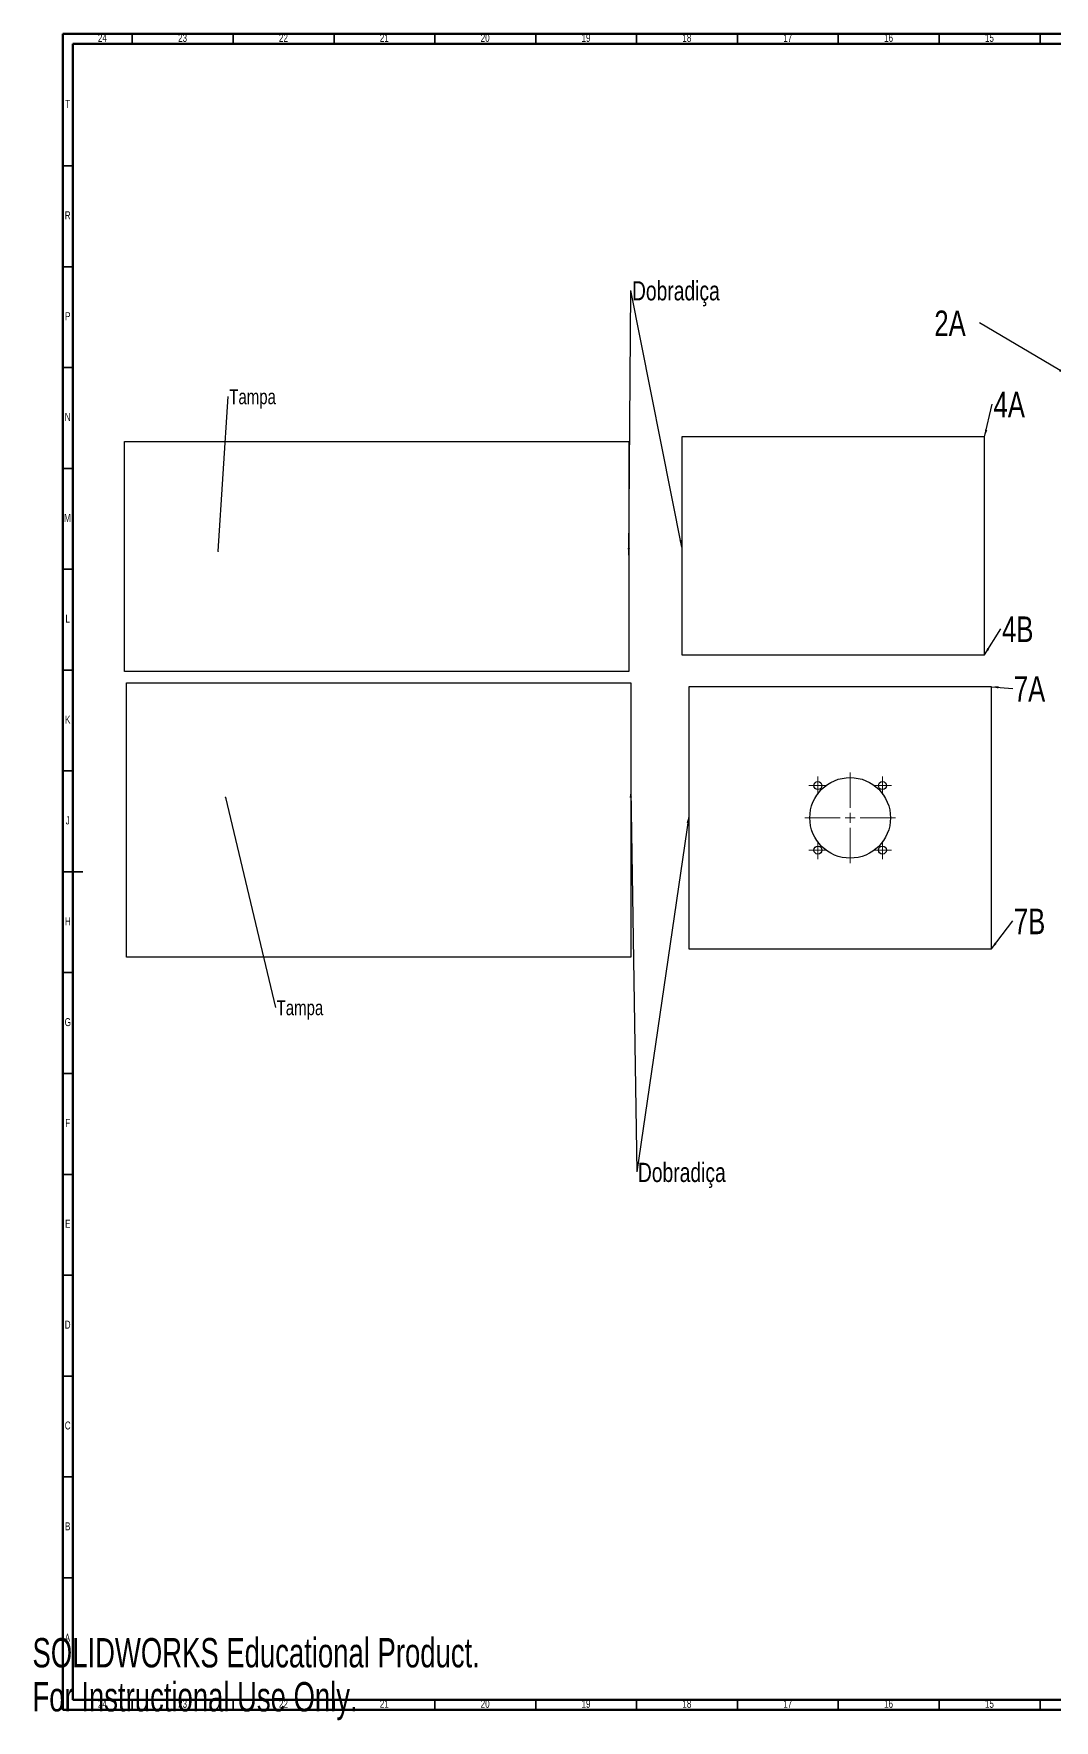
# Model space of a CAD drawing. Header units: millimetres. Extents: x 1 to 1184, y 0 to 836.
# Drawn here: x 1 to 507, y 0 to 836 of the extents above; entities that cross this region are included whole.
import ezdxf

# ---------------------------------------------------------------- set-up
doc = ezdxf.new("R2010")
doc.units = ezdxf.units.MM
doc.styles.add('SLDTEXTSTYLE0', font='TXT', dxfattribs={"width": 0.75})
doc.styles.add('SLDTEXTSTYLE3', font='TXT', dxfattribs={"width": 0.7})
doc.dimstyles.new('SLDDIMSTYLE0', dxfattribs={"dimtxt": 0.18, "dimasz": 3.556, "dimexe": 0, "dimexo": 0.0625, "dimgap": 0, "dimtad": 0, "dimtih": 1, "dimtoh": 1, "dimdec": 0, "dimrnd": 1e-09, "dimzin": 0, "dimdsep": 46, "dimtxsty": 'Standard', "dimsah": 1, "dimcen": 0.09, "dimadec": 0, "dimazin": 0, "dimtfac": 3.556, "dimtdec": 0, "dimtofl": 0, "dimtmove": 0, "dimatfit": 3, "dimfxl": 0, "dimfrac": 2, "dimtolj": 1, "dimtzin": 0, "dimarcsym": 0})
doc.dimstyles.new('SLDDIMSTYLE1', dxfattribs={"dimtxt": 0.18, "dimasz": 0.762, "dimexe": 0, "dimexo": 0.0625, "dimgap": 0, "dimtad": 0, "dimtih": 1, "dimtoh": 1, "dimdec": 0, "dimrnd": 1e-09, "dimzin": 0, "dimdsep": 46, "dimtxsty": 'Standard', "dimblk1": 'DOT', "dimblk2": 'DOT', "dimsah": 1, "dimcen": 0.09, "dimadec": 0, "dimazin": 0, "dimtfac": 0.762, "dimtdec": 0, "dimtofl": 0, "dimtmove": 0, "dimatfit": 3, "dimldrblk": 'DOT', "dimfxl": 0, "dimfrac": 2, "dimtolj": 1, "dimtzin": 0, "dimarcsym": 0})

# ---------------------------------------------------------------- blocks, each defined once
blk = doc.blocks.new('SW_NOTE_8')
at = {"color": 0, "linetype": 'Continuous', "lineweight": 0, "insert": (0.52, 4.59), "char_height": 9.525, "attachment_point": 1, "style": 'SLDTEXTSTYLE0'}
blk.add_mtext('Dobradiça', dxfattribs=at)
blk = doc.blocks.new('SW_NOTE_9')
at = {"color": 0, "linetype": 'Continuous', "lineweight": 0, "insert": (0.59, 4.53), "char_height": 9.525, "attachment_point": 1, "style": 'SLDTEXTSTYLE0'}
blk.add_mtext('Dobradiça', dxfattribs=at)
blk = doc.blocks.new('SW_NOTE_14')
at = {"color": 0, "linetype": 'Continuous', "lineweight": 0, "insert": (-22.32, 6.07), "char_height": 12.7, "attachment_point": 1, "style": 'SLDTEXTSTYLE0'}
blk.add_mtext('2A', dxfattribs=at)
blk = doc.blocks.new('SW_NOTE_18')
at = {"color": 0, "linetype": 'Continuous', "lineweight": 0, "insert": (0.55, 6.15), "char_height": 12.7, "attachment_point": 1, "style": 'SLDTEXTSTYLE0'}
blk.add_mtext('7A', dxfattribs=at)
blk = doc.blocks.new('SW_NOTE_19')
at = {"color": 0, "linetype": 'Continuous', "lineweight": 0, "insert": (0.55, 6.09), "char_height": 12.7, "attachment_point": 1, "style": 'SLDTEXTSTYLE0'}
blk.add_mtext('7B', dxfattribs=at)
blk = doc.blocks.new('SW_CENTERMARKSYMBOL_81')
at = {"color": 0, "linetype": 'Continuous', "lineweight": 0}
for p, q in [((0, 5), (0, 22.5)), ((-5, 0), (-22.5, 0)), ((0, 0), (-2.5, 0)), ((0, 0), (0, 2.5)), ((0, 0), (0, -2.5)), ((0, 0), (2.5, 0)), ((5, 0), (22.5, 0)), ((0, -5), (0, -22.5))]:
    blk.add_line(p, q, dxfattribs=at)
blk = doc.blocks.new('SW_CENTERMARKSYMBOL_82')
at = {"color": 0, "linetype": 'Continuous', "lineweight": 0}
for p, q in [((-2.5, 0), (-4.5, 0)), ((0, 0), (-2.5, 0)), ((0, 2.5), (0, 4.5)), ((0, 0), (0, 2.5)), ((0, 0), (0, -2.5)), ((0, 0), (2.5, 0)), ((2.5, 0), (4.5, 0)), ((0, -2.5), (0, -4.5))]:
    blk.add_line(p, q, dxfattribs=at)
blk = doc.blocks.new('SW_CENTERMARKSYMBOL_83')
at = {"color": 0, "linetype": 'Continuous', "lineweight": 0}
for p, q in [((0, 0), (-2.5, 0)), ((0, 2.5), (0, 4.5)), ((0, 0), (0, 2.5)), ((0, 0), (0, -2.5)), ((0, 0), (2.5, 0)), ((2.5, 0), (4.5, 0)), ((-2.5, 0), (-4.5, 0)), ((0, -2.5), (0, -4.5))]:
    blk.add_line(p, q, dxfattribs=at)
blk = doc.blocks.new('SW_CENTERMARKSYMBOL_84')
at = {"color": 0, "linetype": 'Continuous', "lineweight": 0}
for p, q in [((-2.5, 0), (-4.5, 0)), ((0, 0), (-2.5, 0)), ((0, 2.5), (0, 4.5)), ((0, 0), (0, 2.5)), ((0, 0), (0, -2.5)), ((0, 0), (2.5, 0)), ((2.5, 0), (4.5, 0)), ((0, -2.5), (0, -4.5))]:
    blk.add_line(p, q, dxfattribs=at)
blk = doc.blocks.new('SW_CENTERMARKSYMBOL_85')
at = {"color": 0, "linetype": 'Continuous', "lineweight": 0}
for p, q in [((-2.5, 0), (-4.5, 0)), ((0, 0), (-2.5, 0)), ((0, 2.5), (0, 4.5)), ((0, 0), (0, 2.5)), ((0, 0), (0, -2.5)), ((0, 0), (2.5, 0)), ((2.5, 0), (4.5, 0)), ((0, -2.5), (0, -4.5))]:
    blk.add_line(p, q, dxfattribs=at)
blk = doc.blocks.new('SW_NOTE_20')
at = {"color": 0, "linetype": 'Continuous', "lineweight": 0, "insert": (0.61, 6.06), "char_height": 12.7, "attachment_point": 1, "style": 'SLDTEXTSTYLE0'}
blk.add_mtext('4A', dxfattribs=at)
blk = doc.blocks.new('SW_NOTE_21')
at = {"color": 0, "linetype": 'Continuous', "lineweight": 0, "insert": (0.56, 6.07), "char_height": 12.7, "attachment_point": 1, "style": 'SLDTEXTSTYLE0'}
blk.add_mtext('4B', dxfattribs=at)
blk = doc.blocks.new('SW_NOTE_26')
at = {"color": 0, "linetype": 'Continuous', "lineweight": 0, "insert": (0.53, 3.59), "char_height": 7.408, "attachment_point": 1, "style": 'SLDTEXTSTYLE0'}
blk.add_mtext('Tampa', dxfattribs=at)
blk = doc.blocks.new('_Dot')
at = {"color": 0, "linetype": 'ByBlock', "lineweight": -2}
blk.add_line((-0.5, 0), (-1, 0), dxfattribs=at)
at = {"color": 0, "linetype": 'ByBlock', "const_width": 0.5}
blk.add_lwpolyline([(-0.25, 0, 1), (0.25, 0, 1)], format="xyb", close=True, dxfattribs=at)
blk = doc.blocks.new('SW_NOTE_27')
at = {"color": 0, "linetype": 'Continuous', "lineweight": 0, "insert": (0.53, 3.53), "char_height": 7.408, "attachment_point": 1, "style": 'SLDTEXTSTYLE0'}
blk.add_mtext('Tampa', dxfattribs=at)

msp = doc.modelspace()

# ---------------------------------------------------------------- linework, layer by layer
at = {"color": 7, "linetype": 'Continuous', "lineweight": 70}
for p, q in [((15, 5), (15, 836)), ((15, 836), (1184, 836)), ((20, 10), (20, 831)), ((20, 831), (1179, 831)), ((1179, 10), (20, 10)), ((1184, 5), (15, 5))]:
    msp.add_line(p, q, dxfattribs=at)
at = {"color": 7, "linetype": 'Continuous', "lineweight": 35}
for p, q in [((49.5, 831), (49.5, 836)), ((99.5, 831), (99.5, 836)), ((149.5, 831), (149.5, 836)), ((199.5, 831), (199.5, 836)), ((249.5, 831), (249.5, 836)), ((299.5, 831), (299.5, 836)), ((349.5, 831), (349.5, 836)), ((399.5, 831), (399.5, 836)), ((449.5, 831), (449.5, 836)), ((499.5, 831), (499.5, 836)), ((20, 770.5), (15, 770.5)), ((20, 720.5), (15, 720.5)), ((20, 670.5), (15, 670.5)), ((20, 620.5), (15, 620.5)), ((20, 570.5), (15, 570.5)), ((20, 520.5), (15, 520.5)), ((20, 470.5), (15, 470.5)), ((15, 420.5), (25, 420.5)), ((20, 420.5), (15, 420.5)), ((20, 370.5), (15, 370.5)), ((20, 320.5), (15, 320.5)), ((20, 270.5), (15, 270.5)), ((20, 220.5), (15, 220.5)), ((20, 170.5), (15, 170.5)), ((20, 120.5), (15, 120.5)), ((20, 70.5), (15, 70.5)), ((49.5, 10), (49.5, 5)), ((99.5, 10), (99.5, 5)), ((149.5, 10), (149.5, 5)), ((199.5, 10), (199.5, 5)), ((249.5, 10), (249.5, 5)), ((299.5, 10), (299.5, 5)), ((349.5, 10), (349.5, 5)), ((399.5, 10), (399.5, 5)), ((449.5, 10), (449.5, 5)), ((499.5, 10), (499.5, 5))]:
    msp.add_line(p, q, dxfattribs=at)
at = {"color": 7, "linetype": 'Continuous', "lineweight": 25}
for p, q in [((321.98, 636.14), (321.98, 528.14)), ((471.98, 636.14), (321.98, 636.14)), ((471.98, 528.14), (471.98, 636.14)), ((45.61, 633.8), (295.61, 633.8)), ((45.61, 519.8), (45.61, 633.8)), ((295.61, 633.8), (295.61, 519.8)), ((321.98, 528.14), (471.98, 528.14)), ((295.61, 519.8), (45.61, 519.8)), ((46.58, 514.15), (296.58, 514.15)), ((46.58, 378.15), (46.58, 514.15)), ((296.58, 514.15), (296.58, 378.15)), ((325.38, 512.25), (325.38, 382.25)), ((475.38, 512.25), (325.38, 512.25)), ((475.38, 382.25), (475.38, 512.25)), ((296.58, 378.15), (46.58, 378.15)), ((325.38, 382.25), (475.38, 382.25))]:
    msp.add_line(p, q, dxfattribs=at)
for centre, radius in [((405.38, 447.25), 20), ((389.38, 463.25), 2), ((421.38, 463.25), 2), ((389.38, 431.25), 2), ((421.38, 431.25), 2)]:
    msp.add_circle(centre, radius, dxfattribs=at)

# ---------------------------------------------------------------- block references
at = {"color": 7, "linetype": 'Continuous', "lineweight": 0}
for name, p in [('SW_NOTE_8', (296.68, 708.75)), ('SW_NOTE_14', (469.43, 692.71)), ('SW_NOTE_27', (97.03, 656.22)), ('SW_NOTE_20', (475.85, 652.44)), ('SW_NOTE_21', (480.11, 541.04)), ('SW_NOTE_18', (485.98, 511.35)), ('SW_CENTERMARKSYMBOL_81', (405.38, 447.25)), ('SW_CENTERMARKSYMBOL_85', (389.38, 463.25)), ('SW_CENTERMARKSYMBOL_84', (421.38, 463.25)), ('SW_CENTERMARKSYMBOL_82', (389.38, 431.25)), ('SW_CENTERMARKSYMBOL_83', (421.38, 431.25)), ('SW_NOTE_19', (485.98, 396.16)), ('SW_NOTE_26', (120.5, 353.23)), ('SW_NOTE_9', (299.56, 271.69))]:
    msp.add_blockref(name, p, dxfattribs=at)

# ---------------------------------------------------------------- texts
at = {"color": 7, "linetype": 'Continuous', "lineweight": 0, "attachment_point": 2, "style": 'SLDTEXTSTYLE0'}
for s, insert, char_height in [('24', (34.67, 835.97), 3.969), ('23', (74.42, 835.97), 3.969), ('22', (124.42, 835.97), 3.969), ('21', (174.42, 835.97), 3.969), ('20', (224.42, 835.97), 3.969), ('19', (274.42, 835.97), 3.969), ('18', (324.42, 835.97), 3.969), ('17', (374.42, 835.97), 3.969), ('16', (424.42, 835.97), 3.969), ('15', (474.42, 835.97), 3.969), ('T', (17.49, 803.22), 3.97), ('R', (17.44, 747.97), 3.97), ('P', (17.48, 697.97), 3.97), ('N', (17.46, 647.97), 3.97), ('M', (17.36, 597.97), 3.97), ('L', (17.45, 547.97), 3.97), ('K', (17.49, 497.97), 3.97), ('J', (17.47, 447.97), 3.97), ('H', (17.49, 397.97), 3.97), ('G', (17.49, 347.97), 3.97), ('F', (17.46, 297.97), 3.97), ('E', (17.51, 247.97), 3.97), ('D', (17.45, 197.97), 3.97), ('C', (17.46, 147.97), 3.97), ('B', (17.47, 97.97), 3.97), ('A', (17.34, 42.72), 3.97), ('24', (34.67, 9.97), 3.969), ('23', (74.42, 9.97), 3.969), ('22', (124.42, 9.97), 3.969), ('21', (174.42, 9.97), 3.969), ('20', (224.42, 9.97), 3.969), ('19', (274.42, 9.97), 3.969), ('18', (324.42, 9.97), 3.969), ('17', (374.42, 9.97), 3.969), ('16', (424.42, 9.97), 3.969), ('15', (474.42, 9.97), 3.969)]:
    msp.add_mtext(s, dxfattribs=dict(at, insert=insert, char_height=char_height))
at = {"color": 7, "linetype": 'Continuous', "char_height": 14.5493, "attachment_point": 1, "style": 'SLDTEXTSTYLE3'}
for s, insert in [('SOLIDWORKS Educational Product.', (0, 40.58)), ('For Instructional Use Only.', (0, 18.76))]:
    msp.add_mtext(s, dxfattribs=dict(at, insert=insert))

# ---------------------------------------------------------------- leaders
at = {"color": 7, "linetype": 'Continuous', "lineweight": 0}
for points, dimstyle in [([(295.61, 577.53), (296.68, 708.75)], 'SLDDIMSTYLE0'), ([(321.98, 581.45), (296.68, 708.75)], 'SLDDIMSTYLE0'), ([(512.3, 667.4), (469.43, 692.71)], 'SLDDIMSTYLE0'), ([(92.03, 579.47), (97.03, 656.22)], 'SLDDIMSTYLE1'), ([(471.98, 636.14), (475.85, 652.44)], 'SLDDIMSTYLE0'), ([(471.98, 528.14), (480.11, 541.04)], 'SLDDIMSTYLE0'), ([(475.38, 512.25), (485.98, 511.35)], 'SLDDIMSTYLE0'), ([(296.58, 460.9), (299.56, 271.69)], 'SLDDIMSTYLE0'), ([(95.69, 457.38), (120.5, 353.23)], 'SLDDIMSTYLE1'), ([(325.38, 448.16), (299.56, 271.69)], 'SLDDIMSTYLE0'), ([(475.38, 382.25), (485.98, 396.16)], 'SLDDIMSTYLE0')]:
    msp.add_leader(points, dimstyle=dimstyle, dxfattribs=at)

doc.saveas('drawing.dxf')
